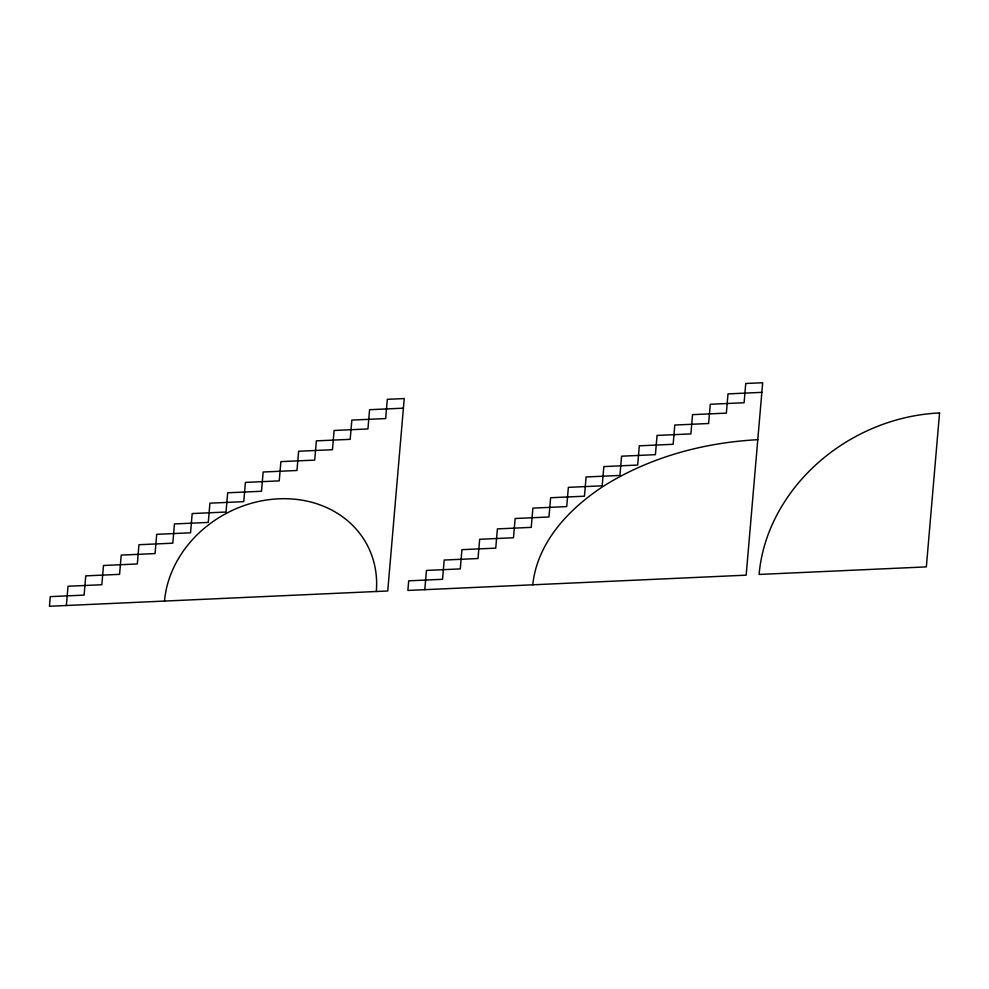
<?xml version="1.0" encoding="UTF-8"?>
<svg xmlns="http://www.w3.org/2000/svg" width="989" height="989" viewBox="0 0 989 989"><rect width="100%" height="100%" fill="white"/><g stroke="black" fill="none" stroke-linecap="round" stroke-linejoin="round"><path stroke-width="1.48" d="M66.362 605.503L68.018 586.254L101.842 584.734L103.486 565.485L137.323 563.965L138.967 544.716L172.803 543.184L174.447 523.947L208.283 522.415L209.928 503.178L243.751 501.646L245.408 482.409L279.232 480.877L280.888 461.628L314.712 460.108L316.369 440.859L350.193 439.339L351.837 420.09L385.673 418.57L387.317 399.321L404.229 398.555L387.737 590.989L49.45 606.269L50.278 596.639L84.102 595.118L85.759 575.87L119.582 574.349L121.227 555.101L155.063 553.568L156.707 534.332L190.543 532.799L192.187 513.563L226.024 512.03L227.668 492.794L261.492 491.261L263.148 472.013L296.972 470.492L298.629 451.244L332.452 449.723L334.109 430.475L367.933 428.954L369.577 409.706L403.413 408.173M424.8 589.679L426.444 570.43L460.281 568.91L461.925 549.661L495.749 548.141L497.405 528.892L531.229 527.372L532.886 508.123L566.709 506.591L568.366 487.354L602.19 485.822L603.834 466.585L637.67 465.053L639.314 445.816L673.15 444.284L674.795 425.035L708.619 423.515L710.275 404.266L744.099 402.746L745.755 383.497L762.667 382.731L746.176 575.165L407.888 590.445L408.704 580.827L442.54 579.294L444.185 560.046L478.008 558.525L479.665 539.277L513.489 537.756L515.145 518.508L548.969 516.987L550.626 497.739L584.45 496.206L586.094 476.97L619.93 475.437L621.574 456.201L655.41 454.668L657.055 435.432L690.891 433.899L692.535 414.651L726.359 413.13L728.015 393.882L761.839 392.361M532.75 584.808C537.287 542.195 569.071 508.667 603.475 486.192C649.575 457.178 703.649 442.59 757.784 439.697M164.508 601.065A109.507 93.893 -28.2 0 1 278.774 498.815A109.507 93.893 -28.2 0 1 376.315 591.509M939.55 412.957L926.347 566.895L759.095 574.448A172.951 148.301 -28.2 0 1 939.55 412.957"/></g></svg>
